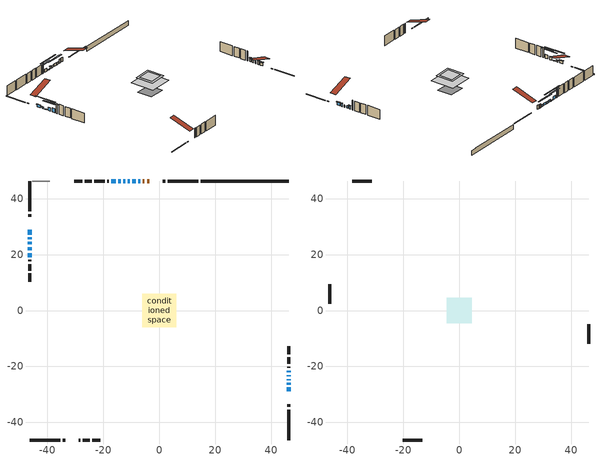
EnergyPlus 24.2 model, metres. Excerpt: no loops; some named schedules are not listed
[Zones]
conditioned space
 floor othersidecoefficients (Floor1 construction): -1.88,-1.88 -1.88,1.88 1.88,1.88 1.88,-1.88 z0.31
 floor adiabatic (AdiabaticFloorConstruction): -6.06,-6.06 -6.06,6.06 6.06,6.06 6.06,-6.06 z2.75
 floor foundation (Slab1 construction): -4.15,-3.7 -4.15,3.7 4.15,3.7 4.15,-3.7 z-2.13
 wall outside (RimJoist1 construction): 13.93,46.25 3.05,46.25 / -46.25,-46.25 -35.37,-46.25 / -46.25,46.25 -46.25,35.37 / 46.25,-46.25 46.25,-35.37 z0.31:0.61
 wall outside (RimJoist2 construction): 2.12,46.25 1.2,46.25 / -34.44,-46.25 -33.53,-46.25 / -46.25,34.44 -46.25,33.53 / 46.25,-34.44 46.25,-33.53 z0.31:0.61
 wall outside (AdiabaticWallConstruction 1): -5.28,46.25 -5.92,46.25 z0.31:2.34
 wall outside (AdiabaticWallConstruction): 46.25,-28.79 46.25,-27.47 z0.31:1.68; 46.25,-26.54 46.25,-25.88 / 46.25,-22.13 46.25,-21.46 z0.31:1.89; -6.84,46.25 -7.53,46.25 / -10.55,46.25 -11.24,46.25 z0.31:1.33; -8.46,46.25 -9.63,46.25 z0.31:1.48; -12.17,46.25 -12.83,46.25 z0.31:1.28; -46.25,28.79 -46.25,27.01 z0.31:1.58; -46.25,26.09 -46.25,25.42 z0.31:1.07; -13.76,46.25 -14.68,46.25 / -46.25,24.5 -46.25,23.58 z0.31:0.62; 46.25,-24.95 46.25,-24.49 / 46.25,-23.56 46.25,-23.05 z0.31:1.53; -15.6,46.25 -17.13,46.25 z0.31:1.83; -46.25,22.65 -46.25,21.43 z0.31:1.96; -46.25,20.51 -46.25,18.98 z0.31:2.29
 wall outside (Wall1 construction): -18.06,46.25 -18.58,46.25 / -28.79,-46.25 -28.27,-46.25 / -46.25,18.05 -46.25,17.53 / 46.25,-20.54 46.25,-20.01 z0.31:5.19
 wall outside (Wall3 construction): -24.09,46.25 -26.54,46.25 / -27.34,-46.25 -24.89,-46.25 / -46.25,16.6 -46.25,14.15 / 46.25,-19.08 46.25,-16.64 z0.31:5.19
 wall outside (Wall4 construction): -27.47,46.25 -30.38,46.25 / -23.96,-46.25 -21.05,-46.25 / -46.25,13.22 -46.25,10.31 / 46.25,-15.71 46.25,-12.79 z0.31:5.19
 wall foundation (FoundationWall1 construction): 14.86,46.25,-2.13 14.86,46.25,0.31 43.11,46.25,0.31 43.11,46.25,0.13 46.25,46.25,0.13 46.25,46.25,-2.13
 wall othersidecoefficients (AdiabaticWallConstruction 1): -3.53,46.25 -4.36,46.25 z0.31:2.34
 wall othersidecoefficients (Wall2 construction): -19.51,46.25 -23.16,46.25 z0.31:5.19
 wall adiabatic (Wall6 construction): -39.16,46.25 -45.32,46.25 z0.31:5.19
 window (WindowConstruction): 46.25,-28.79 46.25,-27.47 z0.31:1.68
 window (WindowConstruction 5): 46.25,-26.54 46.25,-25.88 z0.31:1.89
 window (WindowConstruction 6): -6.84,46.25 -7.53,46.25 z0.31:1.32
 window (WindowConstruction 7): -8.46,46.25 -9.63,46.25 z0.31:1.48
 window (WindowConstruction 8): -10.56,46.25 -11.24,46.25 z0.31:1.32
 window (WindowConstruction 9): -12.17,46.25 -12.83,46.25 z0.31:1.28
 window (WindowConstruction 10): -46.25,28.79 -46.25,27.02 z0.31:1.58
 window (WindowConstruction 11): -46.25,26.09 -46.25,25.43 z0.31:1.07
 window (WindowConstruction 14): -13.76,46.25 -14.68,46.25 z0.31:0.61
 window (WindowConstruction 15): -46.25,24.5 -46.25,23.58 z0.31:0.61
 window (WindowConstruction 12): 46.25,-24.95 46.25,-24.49 z0.31:1.53
 window (WindowConstruction 13): 46.25,-23.56 46.25,-23.06 z0.31:1.53
 window (WindowConstruction 1): -15.6,46.25 -17.13,46.25 z0.31:1.83
 window (WindowConstruction 2): -46.25,22.65 -46.25,21.43 z0.31:1.96
 window (WindowConstruction 3): -46.25,20.5 -46.25,18.98 z0.31:2.29
 window (WindowConstruction 4): 46.25,-22.13 46.25,-21.46 z0.31:1.89
 door inside (Door): -3.53,46.25 -4.36,46.25 z0.31:2.34
 door (Door 1): -5.29,46.25 -5.92,46.25 z0.31:2.34
 ceiling adiabatic (AdiabaticFloorConstruction): 6.06,-6.06 6.06,6.06 -6.06,6.06 -6.06,-6.06 z2.75
attic - vented
 floor to conditioned space (Floor2 construction Reversed): -3.35,-3.35 -3.35,3.35 3.35,3.35 3.35,-3.35 z5.19
 floor to conditioned space (Floor3 construction Reversed): -4.49,-4.49 -4.49,4.49 4.49,4.49 4.49,-4.49 z5.19
 wall outside (Wall5 construction): -31.31,46.25 -38.23,46.25 / -20.12,-46.25 -13.2,-46.25 / -46.25,9.38 -46.25,2.46 / 46.25,-11.87 46.25,-4.94 z0.31:5.19
 roof outside (Roof1 construction): -2.6,46.25,5.19 -2.6,35.34,8.82 0.27,35.34,8.82 0.27,46.25,5.19; -29.72,-46.25,5.19 -29.72,-35.34,8.82 -32.6,-35.34,8.82 -32.6,-46.25,5.19; -46.25,29.72,5.19 -35.34,29.72,8.82 -35.34,32.6,8.82 -46.25,32.6,5.19; 46.25,-29.72,5.19 35.34,-29.72,8.82 35.34,-32.6,8.82 46.25,-32.6,5.19
shading: 46.25,-27.17 46.25,-29.09 46.66,-29.09 46.66,-27.17 z1.98; 46.25,-25.68 46.25,-26.74 46.66,-26.74 46.66,-25.68 z2.09; -10.17,46.25 -4.21,46.25 -4.21,46.66 -10.17,46.66 z3.96; -12.27,46.25 -5.82,46.25 -5.82,46.66 -12.27,46.66 z4.12; -13.86,46.25 -7.93,46.25 -7.93,46.66 -13.86,46.66 z3.95; -13.03,46.25 -11.97,46.25 -11.97,46.66 -13.03,46.66 z1.48; -46.25,26.81 -46.25,28.99 -46.66,28.99 -46.66,26.81 z1.78; -46.25,25.22 -46.25,26.29 -46.66,26.29 -46.66,25.22 z1.27; -19.76,46.25 -8.68,46.25 -8.68,46.66 -19.76,46.66 z5.7; -46.25,18.5 -46.25,29.58 -46.66,29.58 -46.66,18.5 z5.7; -19.77,46.25 -12.96,46.25 -12.96,46.66 -19.77,46.66 z4.47; -46.25,18.79 -46.25,25.29 -46.66,25.29 -46.66,18.79 z4.6; -46.25,16.34 -46.25,23.14 -46.66,23.14 -46.66,16.34 z4.93; 46.25,-21.17 46.25,-22.43 46.66,-22.43 46.66,-21.17 z2.18
[Building]
Building 1: Terrain=Suburbs
[Site:Location]
Toronto City Centre_ON: Latitude {deg}=43.63; Longitude {deg}=-79.39; Time Zone {hr}=-5; Elevation {m}=77; Keep Site Location Information=Yes
[Site:GroundTemperature:Shallow]
5.01852, 3.26908, 3.12898, 3.95918, 7.29196, 10.6092, 13.4851, 15.3069, 15.4617, 13.9799, 11.1774, 7.9619
[Site:WaterMainsTemperature]
Calculation Method=Schedule; Temperature Schedule=mains temperature schedule
[Material] Roughness=Rough; Thermal Absorptance=0.9
Name | Thickness {m} | Conductivity {W/m-K} | Density {kg/m3} | Specific Heat {J/kg-K} | Solar Absorptance | Visible Absorptance
asphalt or fiberglass shingles | 0.00635 | 0.162714 | 1121.4 | 1465.45 | 0.4 | 0.4
ceiling loosefill ins | 0.338667 | 0.0480833 | 16.02 | 1046.75 | 0.7 | 0.7
ceiling loosefill ins 1 | 0.254 | 0.0480833 | 16.02 | 1046.75 | 0.7 | 0.7
ceiling stud and cavity | 0.1397 | 0.116672 | 65.682 | 1177.47 | 0.7 | 0.7
ceiling stud and cavity 1 | 0.1397 | 0.184076 | 65.682 | 1177.47 | 0.7 | 0.7
concrete 4.0 in. | 0.1016 | 1.803125 | 2242.8 | 837.4 | 0.7 | 0.7
concrete 8.0 in. | 0.2032 | 1.803125 | 2242.8 | 837.4 | 0.7 | 0.7
door material | 0.04445 | 0.295421 | 512.64 | 1214.23 | 0.7 | 0.7
door material 1 | 0.04445 | 0.188738 | 512.64 | 1214.23 | 0.7 | 0.7
exterior vertical ins | 0.00241454 | 0.029427 | 32.04 | 1214.23 | 0.7 | 0.7
floor covering | 0.0127 | 0.0433444 | 54.468 | 1339.84 | 0.6 | 0.6
floor rigid ins; rim joist rigid ins; wall rigid ins | 0.051816 | 0.029427 | 32.04 | 1214.23 | 0.7 | 0.7
floor rigid ins 1; wall rigid ins 2 | 0.512978 | 0.029427 | 32.04 | 1214.23 | 0.7 | 0.7
floor stud and cavity | 0.1397 | 0.228706 | 92.3553 | 1139.71 | 0.7 | 0.7
floor stud and cavity 1 | 0.1397 | 1.75129 | 37.0049 | 1207.88 | 0.7 | 0.7
furniture material conditioned space 1 | 0.1524 | 0.115458 | 640.8 | 1214.23 | 0.6 | 0.6
gypsum board | 0.0127 | 0.160291 | 801 | 837.4 | 0.6 | 0.6
gypsum board 1 | 0.0127 | 0.160291 | 801 | 837.4 | 0.7 | 0.7
osb sheathing 0.5 in. | 0.0127 | 0.115458 | 512.64 | 1214.23 | 0.7 | 0.7
osb sheathing 0.75 in. | 0.01905 | 0.115458 | 512.64 | 1214.23 | 0.7 | 0.7
osb sheathing 2.0 in. | 0.0508 | 0.115458 | 512.64 | 1214.23 | 0.7 | 0.7
rim joist stud and cavity | 0.0508 | 0.0352871 | 125.044 | 1163.47 | 0.6 | 0.6
rim joist stud and cavity 1 | 0.0508 | 0.0425153 | 125.044 | 1163.47 | 0.6 | 0.6
wall rigid ins 1 | 0.051816 | 0.029427 | 32.04 | 1214.23 | 0.4 | 0.4
wall stud and cavity | 0.1397 | 0.239698 | 139.0536 | 1170.24 | 0.7 | 0.7
wall stud and cavity 1 | 0.1397 | 0.211265 | 139.0536 | 1170.24 | 0.7 | 0.7
wall stud and cavity 2 | 0.1397 | 0.168448 | 139.0536 | 1170.24 | 0.7 | 0.7
wall stud and cavity 3 | 0.1397 | 0.16703 | 139.0536 | 1170.24 | 0.7 | 0.7
wall stud and cavity 4 | 0.0889 | 6.1454 | 50.32683 | 1063.81 | 0.6 | 0.6
wall stud and cavity 5 | 0.1397 | 0.139793 | 139.0536 | 1170.24 | 0.7 | 0.7
wall stud and cavity 6 | 0.0889 | 0.380278 | 52.3479 | 1209.89 | 0.7 | 0.7
wall stud and cavity 7 | 0.0889 | 0.391764 | 83.0341 | 1211.67 | 0.7 | 0.7
wood siding | 0.0254 | 0.102417 | 544.68 | 1172.36 | 0.4 | 0.4
wood siding 1 | 0.00254 | 0.102417 | 544.68 | 1172.36 | 0.4 | 0.4
wood siding 2; wood siding 3; wood siding 4 | 0.0254 | 0.102417 | 544.68 | 1172.36 | 0.7 | 0.7
[WindowMaterial:SimpleGlazingSystem]
Name | U-Factor {W/m2-K} | Solar Heat Gain Coefficient
WindowMaterial | 2.95653 | 0.63
WindowMaterial 1 | 2.90089 | 0.68
WindowMaterial 10 | 3.07293 | 0.36
WindowMaterial 11 | 2.97414 | 0.61
WindowMaterial 12 | 3.063281 | 0.52
WindowMaterial 2 | 2.9077 | 0.68
WindowMaterial 3 | 2.98833 | 0.58
WindowMaterial 4 | 2.95256 | 0.64
WindowMaterial 5 | 2.96448 | 0.62
WindowMaterial 6 | 2.92474 | 0.66
WindowMaterial 7 | 2.969594 | 0.62
WindowMaterial 8 | 2.90373 | 0.68
WindowMaterial 9 | 2.98152 | 0.6
[Construction]
AdiabaticFloorConstruction: floor stud and cavity 1, floor rigid ins 1, osb sheathing 0.75 in., floor covering
AdiabaticWallConstruction: wood siding 3, wall rigid ins 2, wall stud and cavity 6, gypsum board
AdiabaticWallConstruction 1: wood siding 4, wall rigid ins 2, wall stud and cavity 6, gypsum board
Door: door material
Door 1: door material 1
Floor1 construction: floor stud and cavity, floor rigid ins, osb sheathing 0.75 in., floor covering
Floor2 construction Reversed: gypsum board, ceiling stud and cavity, ceiling loosefill ins
Floor3 construction Reversed: gypsum board, ceiling stud and cavity 1, ceiling loosefill ins 1
FoundationWall1 construction: concrete 8.0 in., gypsum board 1
furniture construction conditioned space 1: furniture material conditioned space 1
PartitionWallConstruction: gypsum board, wall stud and cavity 7, gypsum board
RimJoist1 construction: wood siding 2, rim joist rigid ins, osb sheathing 2.0 in., rim joist stud and cavity
RimJoist2 construction: wood siding 2, rim joist rigid ins, osb sheathing 2.0 in., rim joist stud and cavity 1
Roof1 construction: asphalt or fiberglass shingles
Slab1 construction: concrete 4.0 in.
Wall1 construction: wood siding, wall rigid ins, osb sheathing 0.5 in., wall stud and cavity, gypsum board
Wall2 construction: wall rigid ins 1, osb sheathing 0.5 in., wall stud and cavity 1, gypsum board
Wall3 construction: wood siding, wall rigid ins, osb sheathing 0.5 in., wall stud and cavity 2, gypsum board
Wall4 construction: wood siding, wall rigid ins, osb sheathing 0.5 in., wall stud and cavity 3, gypsum board
Wall5 construction: wood siding 1, wall stud and cavity 4
Wall6 construction: wall rigid ins 1, osb sheathing 0.5 in., wall stud and cavity 5, gypsum board
WindowConstruction: WindowMaterial
WindowConstruction 1: WindowMaterial 1
WindowConstruction 10: WindowMaterial 8
WindowConstruction 11: WindowMaterial 9
WindowConstruction 12: WindowMaterial 10
WindowConstruction 13: WindowMaterial 11
WindowConstruction 14; WindowConstruction 15: WindowMaterial 12
WindowConstruction 2: WindowMaterial 2
WindowConstruction 3: WindowMaterial 3
WindowConstruction 4; WindowConstruction 5: WindowMaterial 4
WindowConstruction 6; WindowConstruction 8: WindowMaterial 5
WindowConstruction 7: WindowMaterial 6
WindowConstruction 9: WindowMaterial 7
[Zone] Multiplier=1; Part of Total Floor Area=Yes
Name | Volume {m3}
attic - vented | 74.1259
conditioned space | 537.3
[Space]
Name | Zone | Volume {m3}
attic - vented 1 | attic - vented | 74.1259
conditioned space 1 | conditioned space | 537.3
[ZoneInfiltration:EffectiveLeakageArea]
infil attic - vented 1: Zone or Space=attic - vented 1; Schedule=Always On Discrete; Effective Air Leakage Area {cm2}=5285.47; Stack Coefficient=0.000592075; Wind Coefficient=1.64403e-05
[ZoneMixing]
whole house fan mix: Zone or Space=attic - vented; Schedule=Always On Continuous; Design Flow Rate Calculation Method=Flow/Zone; Design Flow Rate {m3/s}=0; Source Zone or Space=conditioned space
[SurfaceProperty:OtherSideCoefficients]
other non-freezing space: Combined Convective/Radiative Film Coefficient {W/m2-K}=8.35; Constant Temperature Coefficient=1; External Dry-Bulb Temperature Coefficient=0; Ground Temperature Coefficient=0; Wind Speed Coefficient=0; Zone Air Temperature Coefficient=0; Constant Temperature Schedule=other non-freezing space; Previous Other Side Temperature Coefficient=0
[SurfaceProperty:ExposedFoundationPerimeter]
Slab1: Exposed Perimeter Calculation Method=TotalExposedPerimeter; Total Exposed Perimeter {m}=31.394
[InternalMass] Zone or ZoneList=conditioned space; Space or SpaceList=conditioned space 1
Name | Construction | Surface Area {m2}
furniture mass conditioned space 1 | furniture construction conditioned space 1 | 89.0042
partition wall mass | PartitionWallConstruction | 222.511
[Lights]
interior lighting: Zone or ZoneList or Space or SpaceList=conditioned space 1; Schedule=interior lighting schedule; Design Level Calculation Method=LightingLevel; Lighting Level {W}=343.2; Return Air Fraction=0; Fraction Radiant=0.6; Fraction Visible=0.2; Fraction Replaceable=1
[People]
occupants: Zone or ZoneList or Space or SpaceList=conditioned space 1; Number of People Schedule=occupants schedule; Number of People Calculation Method=People; Number of People=3; Fraction Radiant=0.314171; Sensible Heat Fraction=0.56303; Activity Level Schedule=occupants activity schedule; Carbon Dioxide Generation Rate {m3/s-W}=0; Enable ASHRAE 55 Comfort Warnings=No; Mean Radiant Temperature Calculation Type=EnclosureAveraged
[ElectricEquipment] Zone or ZoneList or Space or SpaceList=conditioned space 1; Design Level Calculation Method=EquipmentLevel
Name | Schedule | Design Level {W} | Fraction Latent | Fraction Radiant | Fraction Lost
clothes dryer | clothes dryer schedule | 140.772 | 0.015 | 0.081 | 0.85
clothes washer | clothes washer schedule | 32.1985 | 0.03 | 0.162 | 0.7
cooking range | cooking range schedule | 208.969 | 0.08 | 0.432 | 0.2
dishwasher | dishwasher schedule | 66.8632 | 0.3 | 0.18 | 0.4
fridge | fridge schedule | 72.9452 | 0 | 0.6 | 0
mech vent bath fan 0 | mech vent bath fan 0 schedule | 50.2 | 0 | 0 | 1
mech vent bath fan 1 | mech vent bath fan 1 schedule | 50.2 | 0 | 0 | 1
mech vent house fan | mech vent house fan schedule | 0 | 0 | 0 | 1
mech vent house fan cfis | mech vent house fan cfis schedule | 0 | 0 | 0 | 0
mech vent range fan 0 | mech vent range fan 0 schedule | 57 | 0 | 0 | 1
misc plug loads | misc plug loads schedule | 494.7 | 0.045 | 0.513 | 0.1
whole house fan | Always On Discrete | 0 | 0 | 0 | 1
[OtherEquipment] Zone or ZoneList or Space or SpaceList=conditioned space 1; Design Level Calculation Method=EquipmentLevel
Name | Fuel Type | Schedule | Design Level {W} | Fraction Latent | Fraction Radiant | Fraction Lost
clothes dryer 1 | Electricity | clothes dryer schedule | 0 | 0.015 | 0.081 | 0.85
cooking range 1 | Electricity | cooking range schedule | 0 | 0.08 | 0.432 | 0.2
general water use latent | None | general water use schedule | 59.3978 | 1 | 0 | 0
general water use sensible | None | general water use schedule | -58.539 | 0 | 0.6 | 0
mech vent house fan latent load | None | Always On Discrete | 0 | 1 | 0 | 0
mech vent house fan sensible load | None | Always On Discrete | 0 | 0 | 0 | 0
water heater energy adjustment1 | NaturalGas | Always On Discrete | 0.01 | 0 | 0 | 1
[ZoneInfiltration:DesignFlowRate] Zone or ZoneList or Space or SpaceList=conditioned space 1; Schedule=Always On Discrete; Design Flow Rate Calculation Method=Flow/Zone; Design Flow Rate {m3/s}=0
infil flow; natural vent flow; whole house fan flow
[Foundation:Kiva]
Foundation Kiva 1: Initial Indoor Air Temperature {C}=18; Wall Height Above Grade {m}=0.309982; Wall Depth Below Slab {m}=0.2032; Custom Block Material Name 1=exterior vertical ins; Custom Block Depth 1 {m}=2.43998; Custom Block X Position 1 {m}=0.2159; Custom Block Z Position 1 {m}=0
[Foundation:Kiva:Settings]
Soil Conductivity {W/m-K}=0.849921; Soil Density {kg/m3}=1842.3; Soil Specific Heat {J/kg-K}=418.7; Ground Solar Absorptivity=0.9; Ground Thermal Absorptivity=0.9; Ground Surface Roughness {m}=0.03; Far-Field Width {m}=40; Deep-Ground Boundary Condition=ZeroFlux; Deep-Ground Depth {m}=40; Minimum Cell Dimension {m}=0.2; Maximum Cell Growth Coefficient=3; Simulation Timestep=Timestep
[Exterior:Lights]
exterior lighting: Schedule=exterior lighting schedule; Design Level {W}=75.6
[Schedule:Constant]
Name | Hourly Value
Always On Continuous; mech vent house fan schedule; mech vent house fan cfis schedule; Always On Discrete | 1
other non-freezing space; fridge schedule | 0
occupants activity schedule | 117.228
[Schedule:Week:Daily]
interior lighting schedule Week Rule - Jan1-Jan27: interior lighting schedule day, interior lighting schedule day, interior lighting schedule day, interior lighting schedule day, interior lighting schedule day, interior lighting schedule day, interior lighting schedule day, interior lighting schedule default day, interior lighting schedule default day, interior lighting schedule default day, interior lighting schedule default day, interior lighting schedule default day
interior lighting schedule Week Rule - Jan28-Feb3: interior lighting schedule day, interior lighting schedule day, interior lighting schedule day, interior lighting schedule day, interior lighting schedule day 1, interior lighting schedule day 1, interior lighting schedule day 1, interior lighting schedule default day, interior lighting schedule default day, interior lighting schedule default day, interior lighting schedule default day, interior lighting schedule default day
interior lighting schedule Week Rule - Feb4-Feb24: interior lighting schedule day 1, interior lighting schedule day 1, interior lighting schedule day 1, interior lighting schedule day 1, interior lighting schedule day 1, interior lighting schedule day 1, interior lighting schedule day 1, interior lighting schedule default day, interior lighting schedule default day, interior lighting schedule default day, interior lighting schedule default day, interior lighting schedule default day
interior lighting schedule Week Rule - Feb25-Mar3: interior lighting schedule day 1, interior lighting schedule day 1, interior lighting schedule day 1, interior lighting schedule day 1, interior lighting schedule day 2, interior lighting schedule day 2, interior lighting schedule day 2, interior lighting schedule default day, interior lighting schedule default day, interior lighting schedule default day, interior lighting schedule default day, interior lighting schedule default day
interior lighting schedule Week Rule - Mar4-Mar31: interior lighting schedule day 2, interior lighting schedule day 2, interior lighting schedule day 2, interior lighting schedule day 2, interior lighting schedule day 2, interior lighting schedule day 2, interior lighting schedule day 2, interior lighting schedule default day, interior lighting schedule default day, interior lighting schedule default day, interior lighting schedule default day, interior lighting schedule default day
interior lighting schedule Week Rule - Apr1-Apr28: interior lighting schedule day 3, interior lighting schedule day 3, interior lighting schedule day 3, interior lighting schedule day 3, interior lighting schedule day 3, interior lighting schedule day 3, interior lighting schedule day 3, interior lighting schedule default day, interior lighting schedule default day, interior lighting schedule default day, interior lighting schedule default day, interior lighting schedule default day
interior lighting schedule Week Rule - Apr29-May5: interior lighting schedule day 3, interior lighting schedule day 3, interior lighting schedule day 4, interior lighting schedule day 4, interior lighting schedule day 4, interior lighting schedule day 4, interior lighting schedule day 4, interior lighting schedule default day, interior lighting schedule default day, interior lighting schedule default day, interior lighting schedule default day, interior lighting schedule default day
interior lighting schedule Week Rule - May6-May26: interior lighting schedule day 4, interior lighting schedule day 4, interior lighting schedule day 4, interior lighting schedule day 4, interior lighting schedule day 4, interior lighting schedule day 4, interior lighting schedule day 4, interior lighting schedule default day, interior lighting schedule default day, interior lighting schedule default day, interior lighting schedule default day, interior lighting schedule default day
interior lighting schedule Week Rule - May27-Jun2: interior lighting schedule day 4, interior lighting schedule day 4, interior lighting schedule day 4, interior lighting schedule day 4, interior lighting schedule day 4, interior lighting schedule day 5, interior lighting schedule day 5, interior lighting schedule default day, interior lighting schedule default day, interior lighting schedule default day, interior lighting schedule default day, interior lighting schedule default day
interior lighting schedule Week Rule - Jun3-Jun30: interior lighting schedule day 5, interior lighting schedule day 5, interior lighting schedule day 5, interior lighting schedule day 5, interior lighting schedule day 5, interior lighting schedule day 5, interior lighting schedule day 5, interior lighting schedule default day, interior lighting schedule default day, interior lighting schedule default day, interior lighting schedule default day, interior lighting schedule default day
interior lighting schedule Week Rule - Jul1-Jul28: interior lighting schedule day 6, interior lighting schedule day 6, interior lighting schedule day 6, interior lighting schedule day 6, interior lighting schedule day 6, interior lighting schedule day 6, interior lighting schedule day 6, interior lighting schedule default day, interior lighting schedule default day, interior lighting schedule default day, interior lighting schedule default day, interior lighting schedule default day
interior lighting schedule Week Rule - Jul29-Aug4: interior lighting schedule day 6, interior lighting schedule day 6, interior lighting schedule day 6, interior lighting schedule day 7, interior lighting schedule day 7, interior lighting schedule day 7, interior lighting schedule day 7, interior lighting schedule default day, interior lighting schedule default day, interior lighting schedule default day, interior lighting schedule default day, interior lighting schedule default day
interior lighting schedule Week Rule - Aug5-Aug25: interior lighting schedule day 7, interior lighting schedule day 7, interior lighting schedule day 7, interior lighting schedule day 7, interior lighting schedule day 7, interior lighting schedule day 7, interior lighting schedule day 7, interior lighting schedule default day, interior lighting schedule default day, interior lighting schedule default day, interior lighting schedule default day, interior lighting schedule default day
interior lighting schedule Week Rule - Aug26-Sep1: interior lighting schedule day 7, interior lighting schedule day 7, interior lighting schedule day 7, interior lighting schedule day 7, interior lighting schedule day 7, interior lighting schedule day 7, interior lighting schedule day 8, interior lighting schedule default day, interior lighting schedule default day, interior lighting schedule default day, interior lighting schedule default day, interior lighting schedule default day
interior lighting schedule Week Rule - Sep2-Sep29: interior lighting schedule day 8, interior lighting schedule day 8, interior lighting schedule day 8, interior lighting schedule day 8, interior lighting schedule day 8, interior lighting schedule day 8, interior lighting schedule day 8, interior lighting schedule default day, interior lighting schedule default day, interior lighting schedule default day, interior lighting schedule default day, interior lighting schedule default day
interior lighting schedule Week Rule - Sep30-Oct6: interior lighting schedule day 8, interior lighting schedule day 9, interior lighting schedule day 9, interior lighting schedule day 9, interior lighting schedule day 9, interior lighting schedule day 9, interior lighting schedule day 9, interior lighting schedule default day, interior lighting schedule default day, interior lighting schedule default day, interior lighting schedule default day, interior lighting schedule default day
interior lighting schedule Week Rule - Oct7-Oct27: interior lighting schedule day 9, interior lighting schedule day 9, interior lighting schedule day 9, interior lighting schedule day 9, interior lighting schedule day 9, interior lighting schedule day 9, interior lighting schedule day 9, interior lighting schedule default day, interior lighting schedule default day, interior lighting schedule default day, interior lighting schedule default day, interior lighting schedule default day
interior lighting schedule Week Rule - Oct28-Nov3: interior lighting schedule day 9, interior lighting schedule day 9, interior lighting schedule day 9, interior lighting schedule day 9, interior lighting schedule day 10, interior lighting schedule day 10, interior lighting schedule day 10, interior lighting schedule default day, interior lighting schedule default day, interior lighting schedule default day, interior lighting schedule default day, interior lighting schedule default day
interior lighting schedule Week Rule - Nov4-Nov24: interior lighting schedule day 10, interior lighting schedule day 10, interior lighting schedule day 10, interior lighting schedule day 10, interior lighting schedule day 10, interior lighting schedule day 10, interior lighting schedule day 10, interior lighting schedule default day, interior lighting schedule default day, interior lighting schedule default day, interior lighting schedule default day, interior lighting schedule default day
interior lighting schedule Week Rule - Nov25-Dec1: interior lighting schedule day 10, interior lighting schedule day 10, interior lighting schedule day 10, interior lighting schedule day 10, interior lighting schedule day 10, interior lighting schedule day 10, interior lighting schedule day 11, interior lighting schedule default day, interior lighting schedule default day, interior lighting schedule default day, interior lighting schedule default day, interior lighting schedule default day
interior lighting schedule Week Rule - Dec2-Dec31: interior lighting schedule day 11, interior lighting schedule day 11, interior lighting schedule day 11, interior lighting schedule day 11, interior lighting schedule day 11, interior lighting schedule day 11, interior lighting schedule day 11, interior lighting schedule default day, interior lighting schedule default day, interior lighting schedule default day, interior lighting schedule default day, interior lighting schedule default day
occupants schedule Week Rule - Jan1-Dec31: occupants schedule day, occupants schedule day, occupants schedule day, occupants schedule day, occupants schedule day, occupants schedule day, occupants schedule day, occupants schedule default day, occupants schedule default day, occupants schedule default day, occupants schedule default day, occupants schedule default day
clothes dryer schedule Week Rule - Jan1-Dec31: clothes dryer schedule day, clothes dryer schedule day, clothes dryer schedule day, clothes dryer schedule day, clothes dryer schedule day, clothes dryer schedule day, clothes dryer schedule day, clothes dryer schedule default day, clothes dryer schedule default day, clothes dryer schedule default day, clothes dryer schedule default day, clothes dryer schedule default day
clothes washer schedule Week Rule - Jan1-Dec31: clothes washer schedule day, clothes washer schedule day, clothes washer schedule day, clothes washer schedule day, clothes washer schedule day, clothes washer schedule day, clothes washer schedule day, clothes washer schedule default day, clothes washer schedule default day, clothes washer schedule default day, clothes washer schedule default day, clothes washer schedule default day
cooking range schedule Week Rule - Jan1-Dec31: cooking range schedule day, cooking range schedule day, cooking range schedule day, cooking range schedule day, cooking range schedule day, cooking range schedule day, cooking range schedule day, cooking range schedule default day, cooking range schedule default day, cooking range schedule default day, cooking range schedule default day, cooking range schedule default day
dishwasher schedule Week Rule - Jan1-Dec31: dishwasher schedule day, dishwasher schedule day, dishwasher schedule day, dishwasher schedule day, dishwasher schedule day, dishwasher schedule day, dishwasher schedule day, dishwasher schedule default day, dishwasher schedule default day, dishwasher schedule default day, dishwasher schedule default day, dishwasher schedule default day
mech vent bath fan 0 schedule Week Rule - Jan1-Dec31: mech vent bath fan 0 schedule day, mech vent bath fan 0 schedule day, mech vent bath fan 0 schedule day, mech vent bath fan 0 schedule day, mech vent bath fan 0 schedule day, mech vent bath fan 0 schedule day, mech vent bath fan 0 schedule day, mech vent bath fan 0 schedule default day, mech vent bath fan 0 schedule default day, mech vent bath fan 0 schedule default day, mech vent bath fan 0 schedule default day, mech vent bath fan 0 schedule default day
mech vent bath fan 1 schedule Week Rule - Jan1-Dec31: mech vent bath fan 1 schedule day, mech vent bath fan 1 schedule day, mech vent bath fan 1 schedule day, mech vent bath fan 1 schedule day, mech vent bath fan 1 schedule day, mech vent bath fan 1 schedule day, mech vent bath fan 1 schedule day, mech vent bath fan 1 schedule default day, mech vent bath fan 1 schedule default day, mech vent bath fan 1 schedule default day, mech vent bath fan 1 schedule default day, mech vent bath fan 1 schedule default day
mech vent range fan 0 schedule Week Rule - Jan1-Dec31: mech vent range fan 0 schedule day, mech vent range fan 0 schedule day, mech vent range fan 0 schedule day, mech vent range fan 0 schedule day, mech vent range fan 0 schedule day, mech vent range fan 0 schedule day, mech vent range fan 0 schedule day, mech vent range fan 0 schedule default day, mech vent range fan 0 schedule default day, mech vent range fan 0 schedule default day, mech vent range fan 0 schedule default day, mech vent range fan 0 schedule default day
misc plug loads schedule Week Rule - Jan1-Dec31: misc plug loads schedule day, misc plug loads schedule day, misc plug loads schedule day, misc plug loads schedule day, misc plug loads schedule day, misc plug loads schedule day, misc plug loads schedule day, misc plug loads schedule default day, misc plug loads schedule default day, misc plug loads schedule default day, misc plug loads schedule default day, misc plug loads schedule default day
general water use schedule Week Rule - Jan1-Dec31: general water use schedule day, general water use schedule day, general water use schedule day, general water use schedule day, general water use schedule day, general water use schedule day, general water use schedule day, general water use schedule default day, general water use schedule default day, general water use schedule default day, general water use schedule default day, general water use schedule default day
exterior lighting schedule Week Rule - Jan1-Jan27: exterior lighting schedule day, exterior lighting schedule day, exterior lighting schedule day, exterior lighting schedule day, exterior lighting schedule day, exterior lighting schedule day, exterior lighting schedule day, exterior lighting schedule default day, exterior lighting schedule default day, exterior lighting schedule default day, exterior lighting schedule default day, exterior lighting schedule default day
exterior lighting schedule Week Rule - Jan28-Feb3: exterior lighting schedule day, exterior lighting schedule day, exterior lighting schedule day, exterior lighting schedule day, exterior lighting schedule day 1, exterior lighting schedule day 1, exterior lighting schedule day 1, exterior lighting schedule default day, exterior lighting schedule default day, exterior lighting schedule default day, exterior lighting schedule default day, exterior lighting schedule default day
exterior lighting schedule Week Rule - Feb4-Feb24: exterior lighting schedule day 1, exterior lighting schedule day 1, exterior lighting schedule day 1, exterior lighting schedule day 1, exterior lighting schedule day 1, exterior lighting schedule day 1, exterior lighting schedule day 1, exterior lighting schedule default day, exterior lighting schedule default day, exterior lighting schedule default day, exterior lighting schedule default day, exterior lighting schedule default day
exterior lighting schedule Week Rule - Feb25-Mar3: exterior lighting schedule day 1, exterior lighting schedule day 1, exterior lighting schedule day 1, exterior lighting schedule day 1, exterior lighting schedule day 2, exterior lighting schedule day 2, exterior lighting schedule day 2, exterior lighting schedule default day, exterior lighting schedule default day, exterior lighting schedule default day, exterior lighting schedule default day, exterior lighting schedule default day
exterior lighting schedule Week Rule - Mar4-Mar31: exterior lighting schedule day 2, exterior lighting schedule day 2, exterior lighting schedule day 2, exterior lighting schedule day 2, exterior lighting schedule day 2, exterior lighting schedule day 2, exterior lighting schedule day 2, exterior lighting schedule default day, exterior lighting schedule default day, exterior lighting schedule default day, exterior lighting schedule default day, exterior lighting schedule default day
exterior lighting schedule Week Rule - Apr1-Apr28: exterior lighting schedule day 3, exterior lighting schedule day 3, exterior lighting schedule day 3, exterior lighting schedule day 3, exterior lighting schedule day 3, exterior lighting schedule day 3, exterior lighting schedule day 3, exterior lighting schedule default day, exterior lighting schedule default day, exterior lighting schedule default day, exterior lighting schedule default day, exterior lighting schedule default day
exterior lighting schedule Week Rule - Apr29-May5: exterior lighting schedule day 3, exterior lighting schedule day 3, exterior lighting schedule day 4, exterior lighting schedule day 4, exterior lighting schedule day 4, exterior lighting schedule day 4, exterior lighting schedule day 4, exterior lighting schedule default day, exterior lighting schedule default day, exterior lighting schedule default day, exterior lighting schedule default day, exterior lighting schedule default day
[Schedule:Year]
interior lighting schedule: interior lighting schedule Week Rule - Jan1-Jan27, 1, 1, 1, 27, interior lighting schedule Week Rule - Jan28-Feb3, 1, 28, 2, 3, interior lighting schedule Week Rule - Feb4-Feb24, 2, 4, 2, 24, interior lighting schedule Week Rule - Feb25-Mar3, 2, 25, 3, 3, interior lighting schedule Week Rule - Mar4-Mar31, 3, 4, 3, 31, interior lighting schedule Week Rule - Apr1-Apr28, 4, 1, 4, 28, interior lighting schedule Week Rule - Apr29-May5, 4, 29, 5, 5, interior lighting schedule Week Rule - May6-May26, 5, 6, 5, 26, interior lighting schedule Week Rule - May27-Jun2, 5, 27, 6, 2, interior lighting schedule Week Rule - Jun3-Jun30, 6, 3, 6, 30, interior lighting schedule Week Rule - Jul1-Jul28, 7, 1, 7, 28, interior lighting schedule Week Rule - Jul29-Aug4, 7, 29, 8, 4, interior lighting schedule Week Rule - Aug5-Aug25, 8, 5, 8, 25, interior lighting schedule Week Rule - Aug26-Sep1, 8, 26, 9, 1, interior lighting schedule Week Rule - Sep2-Sep29, 9, 2, 9, 29, interior lighting schedule Week Rule - Sep30-Oct6, 9, 30, 10, 6, interior lighting schedule Week Rule - Oct7-Oct27, 10, 7, 10, 27, interior lighting schedule Week Rule - Oct28-Nov3, 10, 28, 11, 3, interior lighting schedule Week Rule - Nov4-Nov24, 11, 4, 11, 24, interior lighting schedule Week Rule - Nov25-Dec1, 11, 25, 12, 1, interior lighting schedule Week Rule - Dec2-Dec31, 12, 2, 12, 31
occupants schedule: occupants schedule Week Rule - Jan1-Dec31, 1, 1, 12, 31
clothes dryer schedule: clothes dryer schedule Week Rule - Jan1-Dec31, 1, 1, 12, 31
clothes washer schedule: clothes washer schedule Week Rule - Jan1-Dec31, 1, 1, 12, 31
cooking range schedule: cooking range schedule Week Rule - Jan1-Dec31, 1, 1, 12, 31
dishwasher schedule: dishwasher schedule Week Rule - Jan1-Dec31, 1, 1, 12, 31
mech vent bath fan 0 schedule: mech vent bath fan 0 schedule Week Rule - Jan1-Dec31, 1, 1, 12, 31
mech vent bath fan 1 schedule: mech vent bath fan 1 schedule Week Rule - Jan1-Dec31, 1, 1, 12, 31
mech vent range fan 0 schedule: mech vent range fan 0 schedule Week Rule - Jan1-Dec31, 1, 1, 12, 31
misc plug loads schedule: misc plug loads schedule Week Rule - Jan1-Dec31, 1, 1, 12, 31
general water use schedule: general water use schedule Week Rule - Jan1-Dec31, 1, 1, 12, 31
exterior lighting schedule: exterior lighting schedule Week Rule - Jan1-Jan27, 1, 1, 1, 27, exterior lighting schedule Week Rule - Jan28-Feb3, 1, 28, 2, 3, exterior lighting schedule Week Rule - Feb4-Feb24, 2, 4, 2, 24, exterior lighting schedule Week Rule - Feb25-Mar3, 2, 25, 3, 3, exterior lighting schedule Week Rule - Mar4-Mar31, 3, 4, 3, 31, exterior lighting schedule Week Rule - Apr1-Apr28, 4, 1, 4, 28, exterior lighting schedule Week Rule - Apr29-May5, 4, 29, 5, 5, exterior lighting schedule Week Rule - May6-May26, 5, 6, 5, 26, exterior lighting schedule Week Rule - May27-Jun2, 5, 27, 6, 2, exterior lighting schedule Week Rule - Jun3-Jun30, 6, 3, 6, 30, exterior lighting schedule Week Rule - Jul1-Jul28, 7, 1, 7, 28, exterior lighting schedule Week Rule - Jul29-Aug4, 7, 29, 8, 4, exterior lighting schedule Week Rule - Aug5-Aug25, 8, 5, 8, 25, exterior lighting schedule Week Rule - Aug26-Sep1, 8, 26, 9, 1, exterior lighting schedule Week Rule - Sep2-Sep29, 9, 2, 9, 29, exterior lighting schedule Week Rule - Sep30-Oct6, 9, 30, 10, 6, exterior lighting schedule Week Rule - Oct7-Oct27, 10, 7, 10, 27, exterior lighting schedule Week Rule - Oct28-Nov3, 10, 28, 11, 3, exterior lighting schedule Week Rule - Nov4-Nov24, 11, 4, 11, 24, exterior lighting schedule Week Rule - Nov25-Dec1, 11, 25, 12, 1, exterior lighting schedule Week Rule - Dec2-Dec31, 12, 2, 12, 31
[Schedule:Compact]
mains temperature schedule: Through: 01/01, For: AllDays, Until: 24:00, 8.80333, Through: 01/02, For: AllDays, Until: 24:00, 8.74333, Through: 01/03, For: AllDays, Until: 24:00, 8.68389, Through: 01/04, For: AllDays, Until: 24:00, 8.62611, Through: 01/05, For: AllDays, Until: 24:00, 8.56944, Through: 01/06, For: AllDays, Until: 24:00, 8.51389, Through: 01/07, For: AllDays, Until: 24:00, 8.45944, Through: 01/08, For: AllDays, Until: 24:00, 8.40611, Through: 01/09, For: AllDays, Until: 24:00, 8.35389, Through: 01/10, For: AllDays, Until: 24:00, 8.30278, Through: 01/11, For: AllDays, Until: 24:00, 8.25333, Through: 01/12, For: AllDays, Until: 24:00, 8.205, Through: 01/13, For: AllDays, Until: 24:00, 8.15778, Through: 01/14, For: AllDays, Until: 24:00, 8.11222, Through: 01/15, For: AllDays, Until: 24:00, 8.06778, Through: 01/16, For: AllDays, Until: 24:00, 8.02444, Through: 01/17, For: AllDays, Until: 24:00, 7.98222, Through: 01/18, For: AllDays, Until: 24:00, 7.94167, Through: 01/19, For: AllDays, Until: 24:00, 7.90222, Through: 01/20, For: AllDays, Until: 24:00, 7.86444, Through: 01/21, For: AllDays, Until: 24:00, 7.82778, Through: 01/22, For: AllDays, Until: 24:00, 7.79278, Through: 01/23, For: AllDays, Until: 24:00, 7.75889, Through: 01/24, For: AllDays, Until: 24:00, 7.72667, Through: 01/25, For: AllDays, Until: 24:00, 7.69556, Through: 01/26, For: AllDays, Until: 24:00, 7.66611, Through: 01/27, For: AllDays, Until: 24:00, 7.63778, Through: 01/28, For: AllDays, Until: 24:00, 7.61111, Through: 01/29, For: AllDays, Until: 24:00, 7.58556, Through: 01/30, For: AllDays, Until: 24:00, 7.56167, Through: 01/31, For: AllDays, Until: 24:00, 7.53944, Through: 02/01, For: AllDays, Until: 24:00, 7.51833, Through: 02/02, For: AllDays, Until: 24:00, 7.49889, Through: 02/03, For: AllDays, Until: 24:00, 7.48111, Through: 02/04, For: AllDays, Until: 24:00, 7.46444, Through: 02/05, For: AllDays, Until: 24:00, 7.44944, Through: 02/06, For: AllDays, Until: 24:00, 7.43556, Through: 02/07, For: AllDays, Until: 24:00, 7.42333, Through: 02/08, For: AllDays, Until: 24:00, 7.41278, Through: 02/09, For: AllDays, Until: 24:00, 7.40389, Through: 02/10, For: AllDays, Until: 24:00, 7.39611, Through: 02/11, For: AllDays, Until: 24:00, 7.39, Through: 02/12, For: AllDays, Until: 24:00, 7.38556, Through: 02/13, For: AllDays, Until: 24:00, 7.38222, Through: 02/14, For: AllDays, Until: 24:00, 7.38056, Through: 02/15, For: AllDays, Until: 24:00, 7.38056, Through: 02/16, For: AllDays, Until: 24:00, 7.38222, Through: 02/17, For: AllDays, Until: 24:00, 7.385, Through: 02/18, For: AllDays, Until: 24:00, 7.38944, Through: 02/19, For: AllDays, Until: 24:00, 7.395, Through: 02/20, For: AllDays, Until: 24:00, 7.40278, Through: 02/21, For: AllDays, Until: 24:00, 7.41167, Through: 02/22, For: AllDays, Until: 24:00, 7.42222, Through: 02/23, For: AllDays, Until: 24:00, 7.43389, Through: 02/24, For: AllDays, Until: 24:00, 7.44722, Through: 02/25, For: AllDays, Until: 24:00, 7.46222, Through: 02/26, For: AllDays, Until: 24:00, 7.47833, Through: 02/27, For: AllDays, Until: 24:00, 7.49611, Through: 02/28, For: AllDays, Until: 24:00, 7.51556, Through: 03/01, For: AllDays, Until: 24:00, 7.53667, Through: 03/02, For: AllDays, Until: 24:00, 7.55889, Through: 03/03, For: AllDays, Until: 24:00, 7.58222, Through: 03/04, For: AllDays, Until: 24:00, 7.60722, Through: 03/05, For: AllDays, Until: 24:00, 7.63389, Through: 03/06, For: AllDays, Until: 24:00, 7.66222, Through: 03/07, For: AllDays, Until: 24:00, 7.69111, Through: 03/08, For: AllDays, Until: 24:00, 7.72222, Through: 03/09, For: AllDays, Until: 24:00, 7.75444, Through: 03/10, For: AllDays, Until: 24:00, 7.78778, Through: 03/11, For: AllDays, Until: 24:00, 7.82278, Through: 03/12, For: AllDays, Until: 24:00, 7.85944, Through: 03/13, For: AllDays, Until: 24:00, 7.89722, Through: 03/14, For: AllDays, Until: 24:00, 7.93611, Through: 03/15, For: AllDays, Until: 24:00, 7.97667, Through: 03/16, For: AllDays, Until: 24:00, 8.01833, Through: 03/17, For: AllDays, Until: 24:00, 8.06167, Through: 03/18, For: AllDays, Until: 24:00, 8.10611, Through: 03/19, For: AllDays, Until: 24:00, 8.15167, Through: 03/20, For: AllDays, Until: 24:00, 8.19833, Through: 03/21, For: AllDays, Until: 24:00, 8.24667, Through: 03/22, For: AllDays, Until: 24:00, 8.29611, Through: 03/23, For: AllDays, Until: 24:00, 8.34667, Through: 03/24, For: AllDays, Until: 24:00, 8.39889, Through: 03/25, For: AllDays, Until: 24:00, 8.45167, Through: 03/26, For: AllDays, Until: 24:00, 8.50611, Through: 03/27, For: AllDays, Until: 24:00, 8.56167, Through: 03/28, For: AllDays, Until: 24:00, 8.61833, Through: 03/29, For: AllDays, Until: 24:00, 8.67611, Through: 03/30, For: AllDays, Until: 24:00, 8.735, Through: 03/31, For: AllDays, Until: 24:00, 8.795, Through: 04/01, For: AllDays, Until: 24:00, 8.85611, Through: 04/02, For: AllDays, Until: 24:00, 8.91833, Through: 04/03, For: AllDays, Until: 24:00, 8.98167, Through: 04/04, For: AllDays, Until: 24:00, 9.04556, Through: 04/05, For: AllDays, Until: 24:00, 9.11111, Through: 04/06, For: AllDays, Until: 24:00, 9.17722, Through: 04/07, For: AllDays, Until: 24:00, 9.24444, Through: 04/08, For: AllDays, Until: 24:00, 9.31222, Through: 04/09, For: AllDays, Until: 24:00, 9.38167, Through: 04/10, For: AllDays, Until: 24:00, 9.45167, Through: 04/11, For: AllDays, Until: 24:00, 9.52222, Through: 04/12, For: AllDays, Until: 24:00, 9.59444, Through: 04/13, For: AllDays, Until: 24:00, 9.66667, Through: 04/14, For: AllDays, Until: 24:00, 9.74, Through: 04/15, For: AllDays, Until: 24:00, 9.81444, Through: 04/16, For: AllDays, Until: 24:00, 9.88944, Through: 04/17, For: AllDays, Until: 24:00, 9.96556, Through: 04/18, For: AllDays, Until: 24:00, 10.0417, Through: 04/19, For: AllDays, Until: 24:00, 10.1189, Through: 04/20, For: AllDays, Until: 24:00, 10.1972, Through: 04/21, For: AllDays, Until: 24:00, 10.2756, Through: 04/22, For: AllDays, Until: 24:00, 10.355, Through: 04/23, For: AllDays, Until: 24:00, 10.435, Through: 04/24, For: AllDays, Until: 24:00, 10.515, Through: 04/25, For: AllDays, Until: 24:00, 10.5961, Through: 04/26, For: AllDays, Until: 24:00, 10.6778, Through: 04/27, For: AllDays, Until: 24:00, 10.76, Through: 04/28, For: AllDays, Until: 24:00, 10.8428, Through: 04/29, For: AllDays, Until: 24:00, 10.9261, Through: 04/30, For: AllDays, Until: 24:00, 11.0094, Through: 05/01, For: AllDays, Until: 24:00, 11.0933, Through: 05/02, For: AllDays, Until: 24:00, 11.1778, Through: 05/03, For: AllDays, Until: 24:00, 11.2628, Through: 05/04, For: AllDays, Until: 24:00, 11.3478, Through: 05/05, For: AllDays, Until: 24:00, 11.4333, Through: 05/06, For: AllDays, Until: 24:00, 11.5189, Through: 05/07, For: AllDays, Until: 24:00, 11.605, Through: 05/08, For: AllDays, Until: 24:00, 11.6917, Through: 05/09, For: AllDays, Until: 24:00, 11.7778, Through: 05/10, For: AllDays, Until: 24:00, 11.865, Through: 05/11, For: AllDays, Until: 24:00, 11.9517, Through: 05/12, For: AllDays, Until: 24:00, 12.0389, Through: 05/13, For: AllDays, Until: 24:00, 12.1261, Through: 05/14, For: AllDays, Until: 24:00, 12.2133, Through: 05/15, For: AllDays, Until: 24:00, 12.3006, Through: 05/16, For: AllDays, Until: 24:00, 12.3883, Through: 05/17, For: AllDays, Until: 24:00, 12.4756, Through: 05/18, For: AllDays, Until: 24:00, 12.5628, Through: 05/19, For: AllDays, Until: 24:00, 12.6506, Through: 05/20, For: AllDays, Until: 24:00, 12.7378, Through: 05/21, For: AllDays, Until: 24:00, 12.825, Through: 05/22, For: AllDays, Until: 24:00, 12.9122, Through: 05/23, For: AllDays, Until: 24:00, 12.9994, Through: 05/24, For: AllDays, Until: 24:00, 13.0861, Through: 05/25, For: AllDays, Until: 24:00, 13.1728, Through: 05/26, For: AllDays, Until: 24:00, 13.2594, Through: 05/27, For: AllDays, Until: 24:00, 13.3456, Through: 05/28, For: AllDays, Until: 24:00, 13.4317, Through: 05/29, For: AllDays, Until: 24:00, 13.5172, Through: 05/30, For: AllDays, Until: 24:00, 13.6028, Through: 05/31, For: AllDays, Until: 24:00, 13.6878, Through: 06/01, For: AllDays, Until: 24:00, 13.7722, Through: 06/02, For: AllDays, Until: 24:00, 13.8567, Through: 06/03, For: AllDays, Until: 24:00, 13.9406, Through: 06/04, For: AllDays, Until: 24:00, 14.0239, Through: 06/05, For: AllDays, Until: 24:00, 14.1067, Through: 06/06, For: AllDays, Until: 24:00, 14.1894, Through: 06/07, For: AllDays, Until: 24:00, 14.2711, Through: 06/08, For: AllDays, Until: 24:00, 14.3528, Through: 06/09, For: AllDays, Until: 24:00, 14.4339, Through: 06/10, For: AllDays, Until: 24:00, 14.5139, Through: 06/11, For: AllDays, Until: 24:00, 14.5939, Through: 06/12, For: AllDays, Until: 24:00, 14.6728, Through: 06/13, For: AllDays, Until: 24:00, 14.7511, Through: 06/14, For: AllDays, Until: 24:00, 14.8289, Through: 06/15, For: AllDays, Until: 24:00, 14.9061, Through: 06/16, For: AllDays, Until: 24:00, 14.9822, Through: 06/17, For: AllDays, Until: 24:00, 15.0578, Through: 06/18, For: AllDays, Until: 24:00, 15.1328, Through: 06/19, For: AllDays, Until: 24:00, 15.2067, Through: 06/20, For: AllDays, Until: 24:00, 15.28, Through: 06/21, For: AllDays, Until: 24:00, 15.3522, Through: 06/22, For: AllDays, Until: 24:00, 15.4239, Through: 06/23, For: AllDays, Until: 24:00, 15.4944, Through: 06/24, For: AllDays, Until: 24:00, 15.5639, Through: 06/25, For: AllDays, Until: 24:00, 15.6328, Through: 06/26, For: AllDays, Until: 24:00, 15.7006, Through: 06/27, For: AllDays, Until: 24:00, 15.7678, Through: 06/28, For: AllDays, Until: 24:00, 15.8333, Through: 06/29, For: AllDays, Until: 24:00, 15.8983, Through: 06/30, For: AllDays, Until: 24:00, 15.9622, Through: 07/01, For: AllDays, Until: 24:00, 16.025, Through: 07/02, For: AllDays, Until: 24:00, 16.0872, Through: 07/03, For: AllDays, Until: 24:00, 16.1478, Through: 07/04, For: AllDays, Until: 24:00, 16.2072, Through: 07/05, For: AllDays, Until: 24:00, 16.2661, Through: 07/06, For: AllDays, Until: 24:00, 16.3233, Through: 07/07, For: AllDays, Until: 24:00, 16.3794, Through: 07/08, For: AllDays, Until: 24:00, 16.435, Through: 07/09, For: AllDays, Until: 24:00, 16.4889, Through: 07/10, For: AllDays, Until: 24:00, 16.5417, Through: 07/11, For: AllDays, Until: 24:00, 16.5928, Through: 07/12, For: AllDays, Until: 24:00, 16.6433, Through: 07/13, For: AllDays, Until: 24:00, 16.6922, Through: 07/14, For: AllDays, Until: 24:00, 16.74, Through: 07/15, For: AllDays, Until: 24:00, 16.7867, Through: 07/16, For: AllDays, Until: 24:00, 16.8322, Through: 07/17, For: AllDays, Until: 24:00, 16.8761, Through: 07/18, For: AllDays, Until: 24:00, 16.9189, Through: 07/19, For: AllDays, Until: 24:00, 16.96, Through: 07/20, For: AllDays, Until: 24:00, 17, Through: 07/21, For: AllDays, Until: 24:00, 17.0389, Through: 07/22, For: AllDays, Until: 24:00, 17.0761, Through: 07/23, For: AllDays, Until: 24:00, 17.1122, Through: 07/24, For: AllDays, Until: 24:00, 17.1467, Through: 07/25, For: AllDays, Until: 24:00, 17.18, Through: 07/26, For: AllDays, Until: 24:00, 17.2117, Through: 07/27, For: AllDays, Until: 24:00, 17.2422, Through: 07/28, For: AllDays, Until: 24:00, 17.2711, Through: 07/29, For: AllDays, Until: 24:00, 17.2983, Through: 07/30, For: AllDays, Until: 24:00, 17.3244, Through: 07/31, For: AllDays, Until: 24:00, 17.3494, Through: 08/01, For: AllDays, Until: 24:00, 17.3728, Through: 08/02, For: AllDays, Until: 24:00, 17.3944, Through: 08/03, For: AllDays, Until: 24:00, 17.4144, Through: 08/04, For: AllDays, Until: 24:00, 17.4333, Through: 08/05, For: AllDays, Until: 24:00, 17.4506, Through: 08/06, For: AllDays, Until: 24:00, 17.4667, Through: 08/07, For: AllDays, Until: 24:00, 17.4811, Through: 08/08, For: AllDays, Until: 24:00, 17.4939, Through: 08/09, For: AllDays, Until: 24:00, 17.5056, Through: 08/10, For: AllDays, Until: 24:00, 17.5156, Through: 08/11, For: AllDays, Until: 24:00, 17.5239, Through: 08/12, For: AllDays, Until: 24:00, 17.5311, Through: 08/13, For: AllDays, Until: 24:00, 17.5361, Through: 08/14, For: AllDays, Until: 24:00, 17.54, Through: 08/15, For: AllDays, Until: 24:00, 17.5428, Through: 08/16, For: AllDays, Until: 24:00, 17.5439, Through: 08/17, For: AllDays, Until: 24:00, 17.5433, Through: 08/18, For: AllDays, Until: 24:00, 17.5411, Through: 08/19, For: AllDays, Until: 24:00, 17.5372, Through: 08/20, For: AllDays, Until: 24:00, 17.5322, Through: 08/21, For: AllDays, Until: 24:00, 17.5256, Through: 08/22, For: AllDays, Until: 24:00, 17.5178, Through: 08/23, For: AllDays, Until: 24:00, 17.5083, Through: 08/24, For: AllDays, Until: 24:00, 17.4972, Through: 08/25, For: AllDays, Until: 24:00, 17.4844, Through: 08/26, For: AllDays, Until: 24:00, 17.4706, Through: 08/27, For: AllDays, Until: 24:00, 17.455, Through: 08/28, For: AllDays, Until: 24:00, 17.4378, Through: 08/29, For: AllDays, Until: 24:00, 17.4194, Through: 08/30, For: AllDays, Until: 24:00, 17.3994, Through: 08/31, For: AllDays, Until: 24:00, 17.3778, Through: 09/01, For: AllDays, Until: 24:00, 17.355, Through: 09/02, For: AllDays, Until: 24:00, 17.3311, Through: 09/03, For: AllDays, Until: 24:00, 17.305, Through: 09/04, For: AllDays, Until: 24:00, 17.2778, Through: 09/05, For: AllDays, Until: 24:00, 17.2494, Through: 09/06, For: AllDays, Until: 24:00, 17.2194, Through: 09/07, For: AllDays, Until: 24:00, 17.1878, Through: 09/08, For: AllDays, Until: 24:00, 17.155, Through: 09/09, For: AllDays, Until: 24:00, 17.1206, Through: 09/10, For: AllDays, Until: 24:00, 17.085, Through: 09/11, For: AllDays, Until: 24:00, 17.0483, Through: 09/12, For: AllDays, Until: 24:00, 17.01, Through: 09/13, For: AllDays, Until: 24:00, 16.97, Through: 09/14, For: AllDays, Until: 24:00, 16.9289, Through: 09/15, For: AllDays, Until: 24:00, 16.8867, Through: 09/16, For: AllDays, Until: 24:00, 16.8428, Through: 09/17, For: AllDays, Until: 24:00, 16.7983, Through: 09/18, For: AllDays, Until: 24:00, 16.7517, Through: 09/19, For: AllDays, Until: 24:00, 16.7044, Through: 09/20, For: AllDays, Until: 24:00, 16.6556, Through: 09/21, For: AllDays, Until: 24:00, 16.6056, Through: 09/22, For: AllDays, Until: 24:00, 16.5544, Through: 09/23, For: AllDays, Until: 24:00, 16.5017, Through: 09/24, For: AllDays, Until: 24:00, 16.4483, Through: 09/25, For: AllDays, Until: 24:00, 16.3933, Through: 09/26, For: AllDays, Until: 24:00, 16.3372, Through: 09/27, For: AllDays, Until: 24:00, 16.2806, Through: 09/28, For: AllDays, Until: 24:00, 16.2222, Through: 09/29, For: AllDays, Until: 24:00, 16.1628, Through: 09/30, For: AllDays, Until: 24:00, 16.1022, Through: 10/01, For: AllDays, Until: 24:00, 16.0406, Through: 10/02, For: AllDays, Until: 24:00, 15.9778, Through: 10/03, For: AllDays, Until: 24:00, 15.9144, Through: 10/04, For: AllDays, Until: 24:00, 15.8494, Through: 10/05, For: AllDays, Until: 24:00, 15.7839, Through: 10/06, For: AllDays, Until: 24:00, 15.7172, Through: 10/07, For: AllDays, Until: 24:00, 15.6494, Through: 10/08, For: AllDays, Until: 24:00, 15.5811, Through: 10/09, For: AllDays, Until: 24:00, 15.5117, Through: 10/10, For: AllDays, Until: 24:00, 15.4411, Through: 10/11, For: AllDays, Until: 24:00, 15.37, Through: 10/12, For: AllDays, Until: 24:00, 15.2978, Through: 10/13, For: AllDays, Until: 24:00, 15.225, Through: 10/14, For: AllDays, Until: 24:00, 15.1511, Through: 10/15, For: AllDays, Until: 24:00, 15.0767, Through: 10/16, For: AllDays, Until: 24:00, 15.0011, Through: 10/17, For: AllDays, Until: 24:00, 14.925, Through: 10/18, For: AllDays, Until: 24:00, 14.8483, Through: 10/19, For: AllDays, Until: 24:00, 14.7706, Through: 10/20, For: AllDays, Until: 24:00, 14.6922, Through: 10/21, For: AllDays, Until: 24:00, 14.6133, Through: 10/22, For: AllDays, Until: 24:00, 14.5339, Through: 10/23, For: AllDays, Until: 24:00, 14.4539, Through: 10/24, For: AllDays, Until: 24:00, 14.3728, Through: 10/25, For: AllDays, Until: 24:00, 14.2917, Through: 10/26, For: AllDays, Until: 24:00, 14.21, Through: 10/27, For: AllDays, Until: 24:00, 14.1272, Through: 10/28, For: AllDays, Until: 24:00, 14.0444, Through: 10/29, For: AllDays, Until: 24:00, 13.9611, Through: 10/30, For: AllDays, Until: 24:00, 13.8772, Through: 10/31, For: AllDays, Until: 24:00, 13.7933, Through: 11/01, For: AllDays, Until: 24:00, 13.7089, Through: 11/02, For: AllDays, Until: 24:00, 13.6239, Through: 11/03, For: AllDays, Until: 24:00, 13.5383, Through: 11/04, For: AllDays, Until: 24:00, 13.4528, Through: 11/05, For: AllDays, Until: 24:00, 13.3667, Through: 11/06, For: AllDays, Until: 24:00, 13.2806, Through: 11/07, For: AllDays, Until: 24:00, 13.1944, Through: 11/08, For: AllDays, Until: 24:00, 13.1078, Through: 11/09, For: AllDays, Until: 24:00, 13.0206, Through: 11/10, For: AllDays, Until: 24:00, 12.9339, Through: 11/11, For: AllDays, Until: 24:00, 12.8467, Through: 11/12, For: AllDays, Until: 24:00, 12.7594, Through: 11/13, For: AllDays, Until: 24:00, 12.6722, Through: 11/14, For: AllDays, Until: 24:00, 12.5844, Through: 11/15, For: AllDays, Until: 24:00, 12.4972, Through: 11/16, For: AllDays, Until: 24:00, 12.41, Through: 11/17, For: AllDays, Until: 24:00, 12.3222, Through: 11/18, For: AllDays, Until: 24:00, 12.235, Through: 11/19, For: AllDays, Until: 24:00, 12.1478, Through: 11/20, For: AllDays, Until: 24:00, 12.0606, Through: 11/21, For: AllDays, Until: 24:00, 11.9733, Through: 11/22, For: AllDays, Until: 24:00, 11.8861, Through: 11/23, For: AllDays, Until: 24:00, 11.7994, Through: 11/24, For: AllDays, Until: 24:00, 11.7128, Through: 11/25, For: AllDays, Until: 24:00, 11.6267, Through: 11/26, For: AllDays, Until: 24:00, 11.5406, Through: 11/27, For: AllDays, Until: 24:00, 11.4544, Through: 11/28, For: AllDays, Until: 24:00, 11.3689, Through: 11/29, For: AllDays, Until: 24:00, 11.2839, Through: 11/30, For: AllDays, Until: 24:00, 11.1989, Through: 12/01, For: AllDays, Until: 24:00, 11.1144, Through: 12/02, For: AllDays, Until: 24:00, 11.03, Through: 12/03, For: AllDays, Until: 24:00, 10.9467, Through: 12/04, For: AllDays, Until: 24:00, 10.8633, Through: 12/05, For: AllDays, Until: 24:00, 10.7806, Through: 12/06, For: AllDays, Until: 24:00, 10.6983, Through: 12/07, For: AllDays, Until: 24:00, 10.6167, Through: 12/08, For: AllDays, Until: 24:00, 10.5356, Through: 12/09, For: AllDays, Until: 24:00, 10.4544, Through: 12/10, For: AllDays, Until: 24:00, 10.3744, Through: 12/11, For: AllDays, Until: 24:00, 10.295, Through: 12/12, For: AllDays, Until: 24:00, 10.2167, Through: 12/13, For: AllDays, Until: 24:00, 10.1383, Through: 12/14, For: AllDays, Until: 24:00, 10.0611, Through: 12/15, For: AllDays, Until: 24:00, 9.98444, Through: 12/16, For: AllDays, Until: 24:00, 9.90833, Through: 12/17, For: AllDays, Until: 24:00, 9.83278, Through: 12/18, For: AllDays, Until: 24:00, 9.75833, Through: 12/19, For: AllDays, Until: 24:00, 9.685, Through: 12/20, For: AllDays, Until: 24:00, 9.61222, Through: 12/21, For: AllDays, Until: 24:00, 9.54, Through: 12/22, For: AllDays, Until: 24:00, 9.46889, Through: 12/23, For: AllDays, Until: 24:00, 9.39889, Through: 12/24, For: AllDays, Until: 24:00, 9.32944, Through: 12/25, For: AllDays, Until: 24:00, 9.26111, Through: 12/26, For: AllDays, Until: 24:00, 9.19389, Through: 12/27, For: AllDays, Until: 24:00, 9.12722, Through: 12/28, For: AllDays, Until: 24:00, 9.06167, Through: 12/29, For: AllDays, Until: 24:00, 8.99722, Through: 12/30, For: AllDays, Until: 24:00, 8.93389, Through: 12/31, For: AllDays, Until: 24:00, 8.87111
